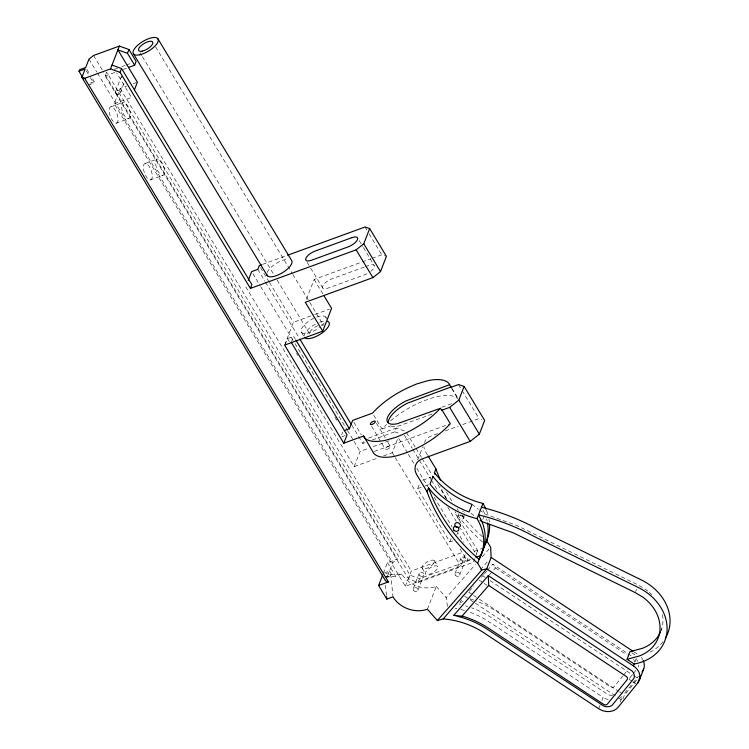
<?xml version="1.0" encoding="UTF-8"?>
<svg xmlns="http://www.w3.org/2000/svg" width="749" height="749" viewBox="0 0 749 749"><rect width="100%" height="100%" fill="white"/><g stroke="black" fill="none" stroke-linecap="round" stroke-linejoin="round"><path stroke-width="0.56" stroke-dasharray="3.75 2.81" d="M475.259 557.453L477.637 550.534L454.709 512.503M88.569 85.049L93.691 83.186L94.28 81.66L92.005 77.877M474.913 558.445L473.443 562.246L418.111 582.422L408.542 578.996L105.141 75.977L106.62 72.166L410.021 575.195L419.59 578.621L470.578 560.027M115.589 91.453L121.497 76.229M465.12 554.709L460.691 566.132L405.368 586.308L114.279 103.699L120.177 88.476L126.637 86.126M120.186 93.101L124.409 82.231M284.611 345.111L293.468 322.276L313.784 314.87M285.135 344.652L287.494 338.557L293.645 336.32L295.443 339.297M306.491 299.169L314.14 279.452L361.037 262.347M291.286 342.405L293.645 336.32M341.675 435.057L342.855 432.014M351.749 425.151L362.797 443.474L364.276 439.663M245.738 286.839L354.165 466.608L360.072 451.385L368.789 448.211M372.393 439.972L394.77 431.817L396.24 428.007L405.808 431.443L415.47 447.453M383.572 455.888L392.279 452.705L397.766 438.577M417.652 459.942L422.717 446.9M383.329 573.313L387.467 562.658L397.298 559.072L103.212 71.501M452.808 540.834L449.859 541.911L417.699 488.601L419.393 484.247M387.261 576.786L388.89 572.601L390.941 576L392.963 596.859M384.359 572.948L389.48 571.075L392.729 562.705L397.298 559.072M405.368 586.308L411.276 571.084L463.341 552.097M408.542 578.996L410.021 575.195M413.251 588.686L419.159 573.462M418.111 582.422L419.59 578.621M417.848 590.334L423.756 575.11M457.817 516.52L458.922 513.664M449.859 541.911L451.123 538.643M427.407 609.209L436.264 586.373A25.878 21.3 21.2 0 1 401.82 574.034L391.53 574.474L386.409 576.346M456.881 534.674L457.723 532.502L463.594 542.229M463.228 518.458L464.343 515.602M455.055 573.444L460.953 558.22M459.652 575.092L465.56 559.868M482.777 519.422L484.884 513.983L481.485 507.232M460.055 548.867L467.086 560.533L467.928 558.351M477.637 550.534L476.167 554.335L460.476 528.317M635.658 591.513L636.5 589.332M598.704 708.732L600.314 704.584M601.924 700.437L603.132 697.319L490.426 622.775A71.885 59.171 21.2 0 0 468.181 611.643M634.899 662.079L636.378 658.268M620.144 702.056L622.157 696.87M660.89 630.808L661.741 628.636M622.953 675.757L614.246 686.505A2.874 2.369 21.2 0 1 610.36 686.805L494.256 609.995A83.382 68.636 21.2 0 0 476.345 601.035M623.683 674.868L628.036 669.494M629.422 678.36L635.957 670.299M624.741 693.143L638.523 676.132M636.519 680.186L624.404 695.138L622.335 700.465L616.502 696.607M373.676 415.133L382.065 429.027L386.531 424.468M480.455 569.727L488.854 560.065M460.176 601.662L461.693 599.921M469.258 591.214L473.799 585.99M481.373 577.273L483.639 574.661M484.397 573.79L486.672 571.178M487.43 570.307L492.73 564.212L627.035 653.053M489.415 574.942L495.492 567.948L492.73 564.212M447.453 606.428L446.207 597.693L475.306 564.596M482.197 556.76L489.855 548.053M390.613 420.826C404.104 409.431 420.142 400.846 437.322 396.577A50.342 19.568 -31.1 0 1 457.939 398.702M463.107 601.438L458.276 603.844L460.345 604.434M313.981 318.241L313.297 318.54A14.362 5.58 -31.1 0 0 301.407 332.266A14.362 5.58 -31.1 0 0 319.514 327.482M114.269 69.376L117.546 68.178M121.918 66.586L125.195 65.388M126.291 64.994L131.749 63M105.141 75.977L115.758 72.101M123.192 69.395L126.375 68.225M90.189 83.158L94.28 81.66M133.088 83.766L137.395 82.203M114.279 103.699L131.487 97.417L116.722 72.934M110.946 106.779L123.239 102.295M116.301 123.173A8.651 3.576 70 0 0 115.402 110.393A8.651 3.576 70 0 0 109.167 111.358A8.651 3.576 70 0 0 116.301 123.173L128.594 118.688A8.651 3.576 70 0 0 127.695 105.909A8.651 3.576 70 0 0 121.46 106.873A8.651 3.576 70 0 0 128.594 118.688M145.147 163.488L157.449 159.003M150.502 179.882A8.651 3.576 70 0 0 149.603 167.102A8.651 3.576 70 0 0 143.377 168.066A8.651 3.576 70 0 0 150.502 179.882L162.795 175.406A8.651 3.576 70 0 0 161.896 162.627A8.651 3.576 70 0 0 155.67 163.582A8.651 3.576 70 0 0 162.795 175.406M262.534 264.369L286.511 255.624M362.123 261.953L370.849 258.77M371.944 258.377L381.756 254.791L385.492 256.046M364.314 267.037L331.77 278.909A8.623 3.352 -31.1 0 0 322.622 286.165A8.623 3.352 -31.1 0 0 328.221 288.037L365.109 274.583A8.623 3.352 -31.1 0 0 369.032 272.627M365.4 266.644L368.648 265.455A8.623 3.352 -31.1 0 1 374.369 265.792A8.623 3.352 -31.1 0 1 370.839 271.344M314.852 314.477L329.504 309.131M341.918 436.714L344.989 435.59M382.065 429.027L390.753 425.863M441.807 407.241L452.668 403.28M432.033 414.131L398.608 426.003A22.348 8.688 -31.1 0 1 391.221 426.069M368.536 438.109L396.24 428.007M362.797 443.474L364.932 442.696M373.142 446.619L391.652 439.869M374.294 451.469L449.241 424.131M437.631 433.671L431.096 436.058A14.381 11.834 21.2 0 0 424.402 442.547M445.262 430.89L458.341 426.115M462.695 424.533L479.042 418.569L481.841 419.506M354.165 466.608L378.123 457.873M422.708 480.24L430.9 477.253M417.699 488.601L423.85 486.354M424.87 485.989L430.001 484.116M385.819 573.715L388.89 572.601M385.819 577.872L390.941 576M385.389 576.721L395.678 576.271L401.82 574.034M474.201 551.404L483.564 547.987M467.086 560.533L471.252 559.016M465.513 605.894L467.582 606.484M394.77 431.817L400.078 433.718M633.963 651.892L637.848 654.467M631.781 652.838L635.339 655.197M628.008 653.699L631.903 656.274M495.492 567.948L627.128 655.019M483.217 576.093L485.165 577.376M490.033 580.597L633.074 675.214M634.047 675.851L637.942 678.425M479.21 580.129L483.105 582.703M484.079 583.349L486.99 585.278M629.066 679.249L631.987 681.178M632.961 681.824L635.873 683.753M468.705 592.159L472.6 594.734M473.574 595.371L478.442 598.591M479.416 599.237L618.562 691.28M619.535 691.917L622.456 693.855M464.698 596.195L474.426 602.636M475.4 603.273L615.528 695.961M472.02 504.367L478.452 509.17M479.369 509.863L484.884 513.983L516.492 525.349L638.185 584.988L645.647 589.444A41.794 34.407 21.2 0 1 648.428 591.607M470.906 513.346L475.493 516.782M436.264 586.373L446.207 597.693M364.997 227.003L366.795 229.98M369.191 233.95L381.756 254.791M458.519 384.546L461.534 389.546M462.142 390.547L479.042 418.569M452.059 388.544L458.051 398.468M451.563 388.263L458.014 398.964M359.192 240.598L362.778 246.552M363.377 247.544L374.154 265.408M427.454 454.886L425.638 451.881A14.381 11.834 21.2 0 1 423.897 446.666M307.156 262.281L310.152 267.243M310.751 268.236L322.725 288.084M314.14 279.452L323.165 294.413M416.07 448.454L421.5 457.461M422.108 458.463L432.37 475.475M437.8 484.481L446.254 498.488M404.338 435.244L412.184 448.258M412.783 449.26L418.822 459.259M419.421 460.261L430.89 479.276M431.499 480.278L437.538 490.286M447.799 507.298L456.244 521.313M325.74 317.042L326.77 318.746M398.786 438.483L407.784 453.407M408.392 454.4L414.394 464.352M416.79 468.331L428.194 487.234M434.195 497.186L452.199 527.034M155.614 46.906L292.194 273.348M292.803 274.349L309.112 301.398M309.721 302.399L323.624 325.45M376.438 423.297L385.463 438.268M387.879 442.256L390.285 446.254M392.279 452.705L394.686 456.684M395.285 457.686L460.691 566.132M371.588 426.368L381.222 442.341M381.821 443.333L385.435 449.325M139.979 52.664L141.795 55.669M142.394 56.671L273.535 274.097M277.167 280.107L309.796 334.213A8.192 3.183 -31.1 0 1 318.391 325.487M301.519 332.406L303.57 335.805M260.465 267.552L268.863 281.484M269.462 282.476L293.468 322.276M353.809 422.314L361.364 434.851M434.317 560.664L437.744 566.328M257.787 269.368L264.987 281.306M265.586 282.307L299.244 338.099M252.844 273.61L260.072 285.594M260.68 286.595L294.413 342.527M295.012 343.519L346.824 429.411M347.424 430.413L353.444 440.403M354.052 441.395L360.072 451.385M287.494 338.557L289.292 341.544M296.492 353.472L297.69 355.457M306.678 370.371L307.876 372.356M334.859 417.081L337.256 421.06M422.202 568.351L425.619 574.024M120.177 88.476L411.276 571.084M93.55 55.482L102.613 70.5M88.981 59.115L96.827 72.129M97.436 73.13L392.729 562.705M387.467 562.658L395.678 576.271M86.875 69.376L89.721 74.104M389.48 571.075L391.53 574.474M86.285 70.893L89.702 76.567M90.273 77.512L93.691 83.186M385.473 585.194L386.484 595.624M321.667 324.794A8.192 3.183 -31.1 0 1 322.856 324.954M462.367 515.874A2.874 2.369 21.2 0 1 461.749 519.806A2.874 2.369 21.2 0 1 457.714 517.278A2.874 2.369 21.2 0 1 461.524 515.349M463.575 515.864A2.874 2.369 21.2 0 1 459.268 513.964M462.536 511.37A2.874 2.369 21.2 0 1 463.444 511.773M464.333 512.597A2.874 2.369 21.2 0 1 464.567 512.99M304.085 336.123A14.362 5.58 -31.1 0 1 316.378 323.643M319.654 322.229A14.362 5.58 -31.1 0 1 324.579 321.04M486.354 510.181A53.909 44.378 21.2 0 1 488.339 516.164M488.985 519.179A53.909 44.378 21.2 0 1 489.406 522.212M482.553 542.014A172.953 142.366 21.2 0 1 455.064 511.707M446.507 498.525A172.953 142.366 21.2 0 1 440.253 486.7M267.14 272.496A14.362 5.58 -31.1 0 1 288.122 259.191M486.588 518.963A53.909 44.378 21.2 0 1 487.103 520.967M324.167 323.119A14.362 5.58 -31.1 0 1 321.143 326.18M316.584 317.117A14.362 5.58 -31.1 0 1 326.264 318.428M121.703 77.821A2.444 2.013 21.2 0 1 121.404 76.754M612.532 695.315A8.679 7.144 21.2 0 1 608.141 694.651L490.164 616.848A77.634 63.899 21.2 0 0 471.533 607.795M633.542 659.363A2.874 2.369 21.2 0 1 634.15 661.788M636.547 659.588A8.679 7.144 21.2 0 1 637.82 661.292M638.766 665.084A8.679 7.144 21.2 0 1 638.382 666.919M469.998 598.854A83.382 68.636 21.2 0 1 474.239 600.267M641.256 657.482A14.381 11.834 21.2 0 1 642.773 659.644M621.857 696.607A14.381 11.834 21.2 0 1 620.2 697.984M608.244 699.613A14.381 11.834 21.2 0 1 603.132 697.319M455.149 608.422A71.885 59.171 21.2 0 1 457.03 608.759M460.785 609.555A71.885 59.171 21.2 0 1 464.502 610.519M482.393 536.743A172.953 142.366 21.2 0 1 462.33 515.509M458.416 510.462A172.953 142.366 21.2 0 1 457.162 508.758M451.806 500.941A172.953 142.366 21.2 0 1 446.451 492.027M649.317 592.375A41.794 34.407 21.2 0 1 651.836 594.762M662.509 614.714A41.794 34.407 21.2 0 1 660.974 630.808M663.005 641.678A49.022 40.352 21.2 0 1 649.954 652.229M386.653 449.494A2.874 1.114 -31.1 0 0 390.388 446.526A2.874 1.114 -31.1 0 0 386.54 447.34A2.874 1.114 -31.1 0 0 386.653 449.494M419.365 575.054A2.444 2.013 21.2 0 0 423.503 575.578A2.444 2.013 21.2 0 0 421.49 572.236A2.444 2.013 21.2 0 0 419.365 575.054M461.169 559.803A2.444 2.013 21.2 0 0 465.307 560.336A2.444 2.013 21.2 0 0 463.294 556.994A2.444 2.013 21.2 0 0 461.169 559.803M413.457 590.278A2.444 2.013 21.2 0 0 417.605 590.802A2.444 2.013 21.2 0 0 415.592 587.459A2.444 2.013 21.2 0 0 413.457 590.278M455.261 575.026A2.444 2.013 21.2 0 0 459.409 575.56A2.444 2.013 21.2 0 0 457.386 572.217A2.444 2.013 21.2 0 0 455.261 575.026M428.662 574.436A7.19 2.79 -31.1 0 0 437.996 567.021A7.19 2.79 -31.1 0 0 428.381 569.071A7.19 2.79 -31.1 0 0 428.662 574.436M425.245 568.763A7.19 2.79 -31.1 0 0 434.579 561.357A7.19 2.79 -31.1 0 0 424.955 563.398A7.19 2.79 -31.1 0 0 425.245 568.763M115.795 93.045A2.444 2.013 21.2 0 0 119.943 93.569A2.444 2.013 21.2 0 0 117.93 90.226A2.444 2.013 21.2 0 0 115.795 93.045"/><path stroke-width="1.12" d="M83.551 78.814L78.991 71.249L79.581 69.723L85.732 67.485L88.981 59.115L93.55 55.482L119.372 46.073L128.94 49.5L136.121 61.409L134.651 65.21L128.5 67.457M81.894 77.381L84.693 78.317L388.441 581.907L385.641 580.971L81.894 77.381L85.143 69.011L78.991 71.249M84.693 78.317L110.515 68.899L119.372 46.073M287.607 255.231L364.997 227.003L369.669 228.567L363.761 243.79L356.14 249.838L250.409 288.402L120.083 72.335L121.563 68.524L111.994 65.097M134.651 65.21L127.461 53.301L128.94 49.5M134.446 89.814L137.395 82.203L117.893 49.874L127.461 53.301M248.265 280.313L251.645 271.615L257.787 269.368L259.266 265.567L261.448 264.772M250.409 288.402L251.879 284.592L121.563 68.524M344.278 430.628L349.399 428.756L352.648 420.386L372.487 413.148C384.518 399.938 400.266 390.482 416.79 383.928L427.745 380.698A50.342 19.568 -31.1 0 1 449.072 383.582L450.973 387.289L458.519 384.546L464.127 386.418L458.809 400.116L449.662 407.372L442.116 410.124L450.327 423.737C435.59 439.532 415.985 450.832 395.069 456.188A50.342 19.568 -31.1 0 1 373.742 453.304L363.63 435.984L343.791 443.221L284.611 345.111L322.725 331.208L331.582 308.373L323.765 295.415M322.725 331.208L305.283 302.287L372.899 277.626L380.529 271.578L386.428 256.355L369.669 228.567M343.791 443.221L347.04 434.851L291.286 342.405M486.513 540.375L490.623 547.182L491.147 557.425L486.719 568.847L443.183 618.936L437.35 620.528L427.407 609.209A25.878 21.3 21.2 0 1 392.963 596.859L386.821 599.106L378.61 585.493L382.739 574.839M443.183 618.936A71.885 59.171 21.2 0 1 485.998 634.188L598.704 708.732A14.381 11.834 21.2 0 0 618.131 707.243L637.717 683.069A14.381 11.834 21.2 0 0 633.42 665.88L486.719 568.847L481.766 570.017L477.656 563.211A172.953 142.366 21.2 0 1 427.042 491.728L428.522 487.917A75.883 62.457 21.2 0 0 477.057 518.654A53.909 44.378 21.2 0 1 479.135 559.4A172.953 142.366 21.2 0 1 428.522 487.917M435.113 474.585A172.953 142.366 21.2 0 1 434.429 472.703L435.899 468.893L428.053 455.888M427.042 491.728L416.781 474.716A14.381 11.834 21.2 0 1 422.239 458.884L470.185 441.404L479.332 434.148L484.65 420.442L464.127 386.418M477.057 518.654L482.955 503.431A75.883 62.457 21.2 0 1 434.429 472.703M477.656 563.211L483.142 549.073M486.148 541.33L483.564 547.987A53.909 44.378 21.2 0 0 487.515 522.989M633.42 665.88L634.16 663.979L627.053 659.279L630.003 651.667L642.389 648.325A41.794 34.407 21.2 0 0 660.534 631.875M637.717 683.069L640.535 675.804M639.271 680.382L643.7 668.969M441.976 410.508L440.346 408.327C428.316 421.266 412.793 430.619 396.446 437.088L385.492 440.309A50.342 19.568 -31.1 0 1 364.164 437.425L363.63 435.984M441.713 410.602L442.116 410.124M453.857 615.266L488.301 575.625L632.119 671.001A8.679 7.144 21.2 0 1 633.954 678.332L611.999 705.427A8.679 7.144 21.2 0 1 603.713 706.064L485.736 628.271A77.634 63.899 21.2 0 0 463.154 617.897L453.857 615.266L463.21 616.361A83.382 68.636 21.2 0 1 487.468 627.503L603.572 704.313A2.874 2.369 21.2 0 0 607.458 704.013L627.053 679.83A2.874 2.369 21.2 0 0 626.192 676.394L488.694 585.456L488.301 575.625M462.105 616.053L488.694 585.456M437.35 620.528L481.766 570.017M449.503 384.733L406.108 400.874A22.348 8.688 -31.1 0 0 387.505 417.474A22.348 8.688 -31.1 0 0 397.232 423.737L440.346 408.327M451.123 386.915L407.475 403.149A22.348 8.688 -31.1 0 0 388.338 422.567M378.61 585.493L388.441 581.907M476.448 557.116L480.615 555.599A53.909 44.378 21.2 0 0 481.925 521.594L478.527 514.844A190.901 157.14 21.2 0 1 533.803 536.284L638.382 587.544A49.022 40.352 21.2 0 1 667.05 630.499A49.022 40.352 21.2 0 1 634.16 663.979M627.053 659.279L639.44 655.937A41.794 34.407 21.2 0 0 642.689 597.056L635.236 592.599L513.542 532.951L481.925 521.594L480.09 520.218M110.515 68.899L120.083 72.335M491.147 557.425L632.989 651.255M458.809 400.116L479.332 434.148M363.761 243.79L380.529 271.578M356.14 249.838L372.899 277.626M449.662 407.372L470.185 441.404M157.796 38.592L291.539 260.334A14.362 5.58 -31.1 0 1 281.399 273.329A14.362 5.58 -31.1 0 1 266.794 274.312M133.565 53.956L267.309 275.698M299.843 339.1L351.169 424.187M296.042 340.299L349.399 428.756M386.596 596.784L386.821 599.106M455.008 525.798A2.874 2.369 21.2 0 1 456.132 522.858A2.874 2.369 21.2 0 1 459.811 523.888A2.874 2.369 21.2 0 1 459.53 527.062M458.725 527.436A2.874 2.369 21.2 0 1 455.242 526.191M327.482 321.284A14.362 5.58 -31.1 0 1 321.845 333.136A14.362 5.58 -31.1 0 1 304.6 337.509M482.955 503.431A53.909 44.378 21.2 0 1 485.942 509.198M489.565 524.225A53.909 44.378 21.2 0 1 485.043 544.186M440.44 480.118A172.953 142.366 21.2 0 1 435.899 468.893M481.485 507.232A190.901 157.14 21.2 0 1 536.761 528.672L641.341 579.932A49.022 40.352 21.2 0 1 665.309 638.307M643.288 660.655A14.381 11.834 21.2 0 1 642.146 671.647M432.95 476.504L430.001 484.116A75.883 62.457 21.2 0 0 469.071 511.979L472.02 504.367A75.883 62.457 21.2 0 1 432.95 476.504M351.89 237.667L315.011 251.121A8.623 3.352 -31.1 0 0 305.854 258.377A8.623 3.352 -31.1 0 0 311.462 260.249L348.351 246.796A8.623 3.352 -31.1 0 0 357.498 239.54A8.623 3.352 -31.1 0 0 351.89 237.667M142.244 51.129A8.192 3.183 -31.1 0 0 152.89 42.684A8.192 3.183 -31.1 0 0 141.917 45.015A8.192 3.183 -31.1 0 0 142.244 51.129M371.598 424.533A2.874 1.114 -31.1 0 0 375.333 421.575A2.874 1.114 -31.1 0 0 371.485 422.389A2.874 1.114 -31.1 0 0 371.598 424.533M453.913 530.189A2.874 2.369 21.2 0 0 458.725 530.067A2.874 2.369 21.2 0 0 455.654 526.472A2.874 2.369 21.2 0 0 453.913 530.189M139.651 54.78A14.362 5.58 -31.1 0 0 158.311 39.978A14.362 5.58 -31.1 0 0 139.08 44.069A14.362 5.58 -31.1 0 0 139.651 54.78"/></g></svg>
